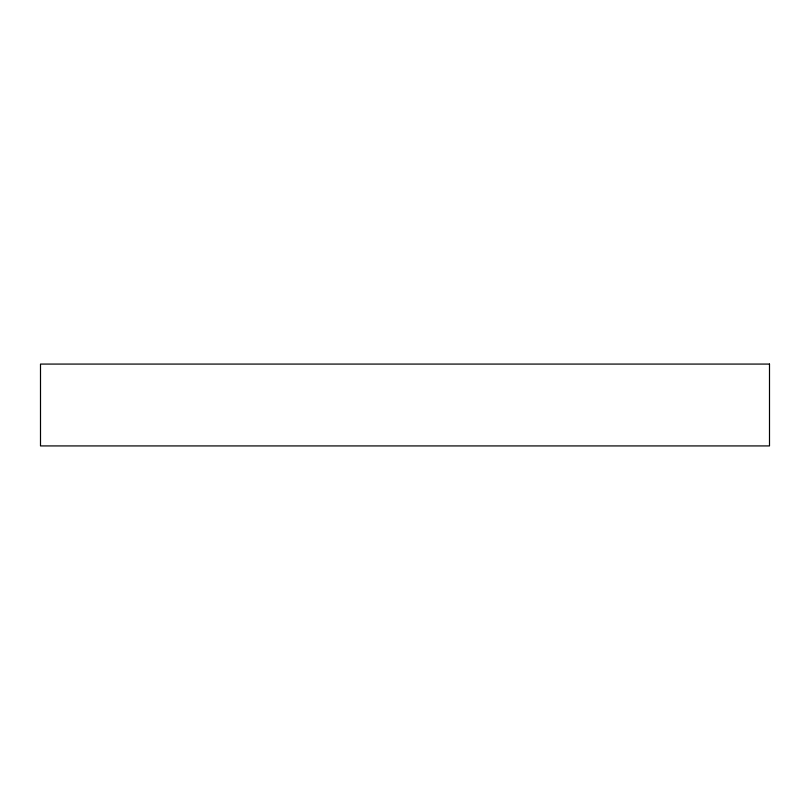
<?xml version="1.0" encoding="UTF-8"?>
<svg xmlns="http://www.w3.org/2000/svg" width="810" height="810" viewBox="0 0 810 810"><rect width="100%" height="100%" fill="white"/><g stroke="black" fill="none" stroke-linecap="round" stroke-linejoin="round"><path stroke-width="1.21" d="M769.5 364.075L40.5 364.075L40.5 445.925L769.5 445.925L769.5 364.075"/></g></svg>
